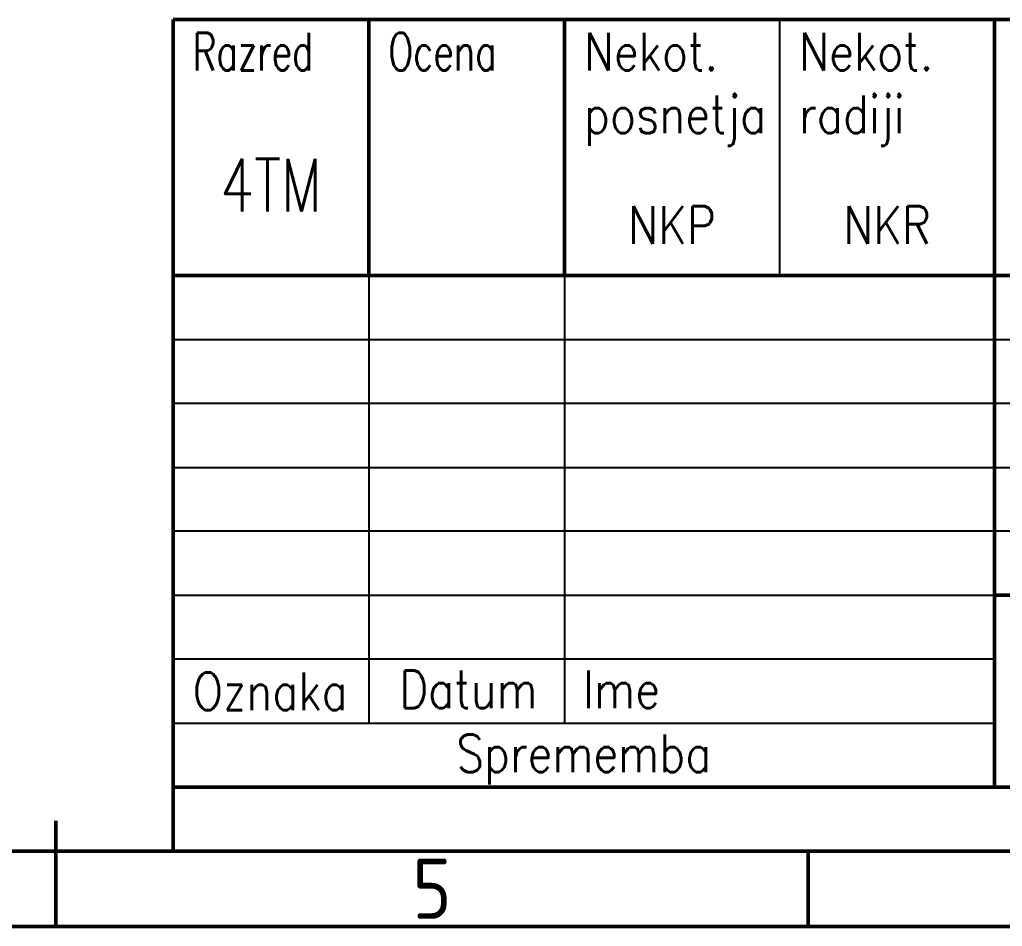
# Model space of a CAD drawing. Header units: millimetres. Extents: x 2197 to 3797, y 594 to 1742.
# Drawn here: x 2986.9 to 3248.2, y 593.8 to 834.8 of the extents above; entities that cross this region are included whole.
import ezdxf
from ezdxf.enums import TextEntityAlignment as Align

# ---------------------------------------------------------------- set-up
doc = ezdxf.new("R2010")
doc.units = ezdxf.units.MM
doc.header["$MEASUREMENT"] = 0
for name, color, linetype, lineweight in [('Crta_025', 5, 'Continuous', 25), ('Crta_035', 3, 'Continuous', 35), ('Crta_05', 1, 'Continuous', 50)]:
    doc.layers.add(name, color=color, linetype=linetype, lineweight=lineweight)
doc.layers.add('RAHM2', color=1, linetype='Continuous')
doc.styles.add('oznake', font='geniso.shx', dxfattribs={"height": 4})
doc.styles.add('TEHN_25', font='romans.shx', dxfattribs={"width": 0.85, "height": 2.5})
doc.styles.add('TEHN_35', font='romans.shx', dxfattribs={"width": 0.85, "height": 3.5})

msp = doc.modelspace()

# ---------------------------------------------------------------- linework, layer by layer
at = {"layer": 'Crta_025'}
for p, q in [((3188.92729, 834.76705), (3188.92729, 766.76705)), ((3079.72729, 766.76705), (3079.72729, 647.76705)), ((3131.72729, 766.76705), (3131.72729, 647.76705)), ((3027.72729, 749.76705), (3422.92729, 749.76705)), ((3422.92729, 732.76705), (3027.72729, 732.76705)), ((3027.72729, 715.76705), (3422.92729, 715.76705)), ((3422.92729, 698.76705), (3027.72729, 698.76705)), ((3027.72729, 681.76705), (3246.12729, 681.76705)), ((3246.12729, 664.76705), (3027.72729, 664.76705)), ((3027.72729, 647.76705), (3246.12729, 647.76705))]:
    msp.add_line(p, q, dxfattribs=at)
at = {"layer": 'Crta_05'}
for p, q in [((3027.72729, 834.76705), (3027.72729, 613.76705)), ((3027.72729, 834.76705), (3776.52729, 834.76705)), ((3079.72729, 834.76705), (3079.72729, 766.76705)), ((3131.72729, 834.76705), (3131.72729, 766.76705)), ((3246.12729, 834.76705), (3246.12729, 630.76705)), ((3027.72729, 766.76705), (3776.52729, 766.76705)), ((3246.12729, 681.76705), (3776.52729, 681.76705)), ((3027.72729, 630.76705), (3703.72729, 630.76705)), ((2996.52729, 621.76705), (2996.52729, 593.76705)), ((2216.52729, 613.76705), (3776.52729, 613.76705)), ((3196.52729, 613.76705), (3196.52729, 593.76705)), ((2196.52729, 593.76705), (3796.52729, 593.76705))]:
    msp.add_line(p, q, dxfattribs=at)

# ---------------------------------------------------------------- texts
at = {"layer": 'Crta_025', "style": 'TEHN_25'}
for s, width, p in [('Razred', 0.7, (3032.92729, 821.26705)), ('Ocena', 0.7, (3084.92729, 821.26705)), ('Oznaka', 0.85, (3032.92729, 651.26705))]:
    msp.add_text(s, height=10, dxfattribs=dict(at, width=width)).set_placement(p)
at = {"layer": 'Crta_025', "style": 'TEHN_25', "width": 0.85}
for s, p in [('Datum', (3106.26333, 651.76705)), ('Ime', (3146.92729, 651.76705)), ('Sprememba', (3136.92729, 634.76705))]:
    msp.add_text(s, height=10, dxfattribs=at).set_placement(p, align=Align.CENTER)
at = {"layer": 'Crta_025', "char_height": 10, "attachment_point": 1, "style": 'TEHN_25'}
for s, insert in [('Nekot.\\Pposnetja', (3136.92729, 831.26705)), ('Nekot.\\Pradiji', (3194.12729, 831.26705))]:
    msp.add_mtext_dynamic_manual_height_columns(s, width=14.3, gutter_width=17.5, heights=[0], dxfattribs=dict(at, insert=insert))
at = {"layer": 'Crta_035'}
for tag, text, height, style, width, p in [('4TM', '----', 14, 'TEHN_35', 0.75, (3053.72729, 783.76705)), ('NKP', '', 10, 'TEHN_25', 0.85, (3160.32729, 775.16705)), ('NKR', '', 10, 'TEHN_25', 0.85, (3217.52729, 775.16705))]:
    msp.add_attdef(tag, text=text, height=height, dxfattribs=dict(at, style=style, width=width)).set_placement(p, align=Align.CENTER)
at = {"layer": 'RAHM2', "insert": (3096.52729, 603.76705), "char_height": 16, "attachment_point": 5, "style": 'oznake'}
msp.add_mtext_dynamic_manual_height_columns('5', width=49.1380701, gutter_width=12.5, heights=[0], dxfattribs=at)

doc.saveas('drawing.dxf')
